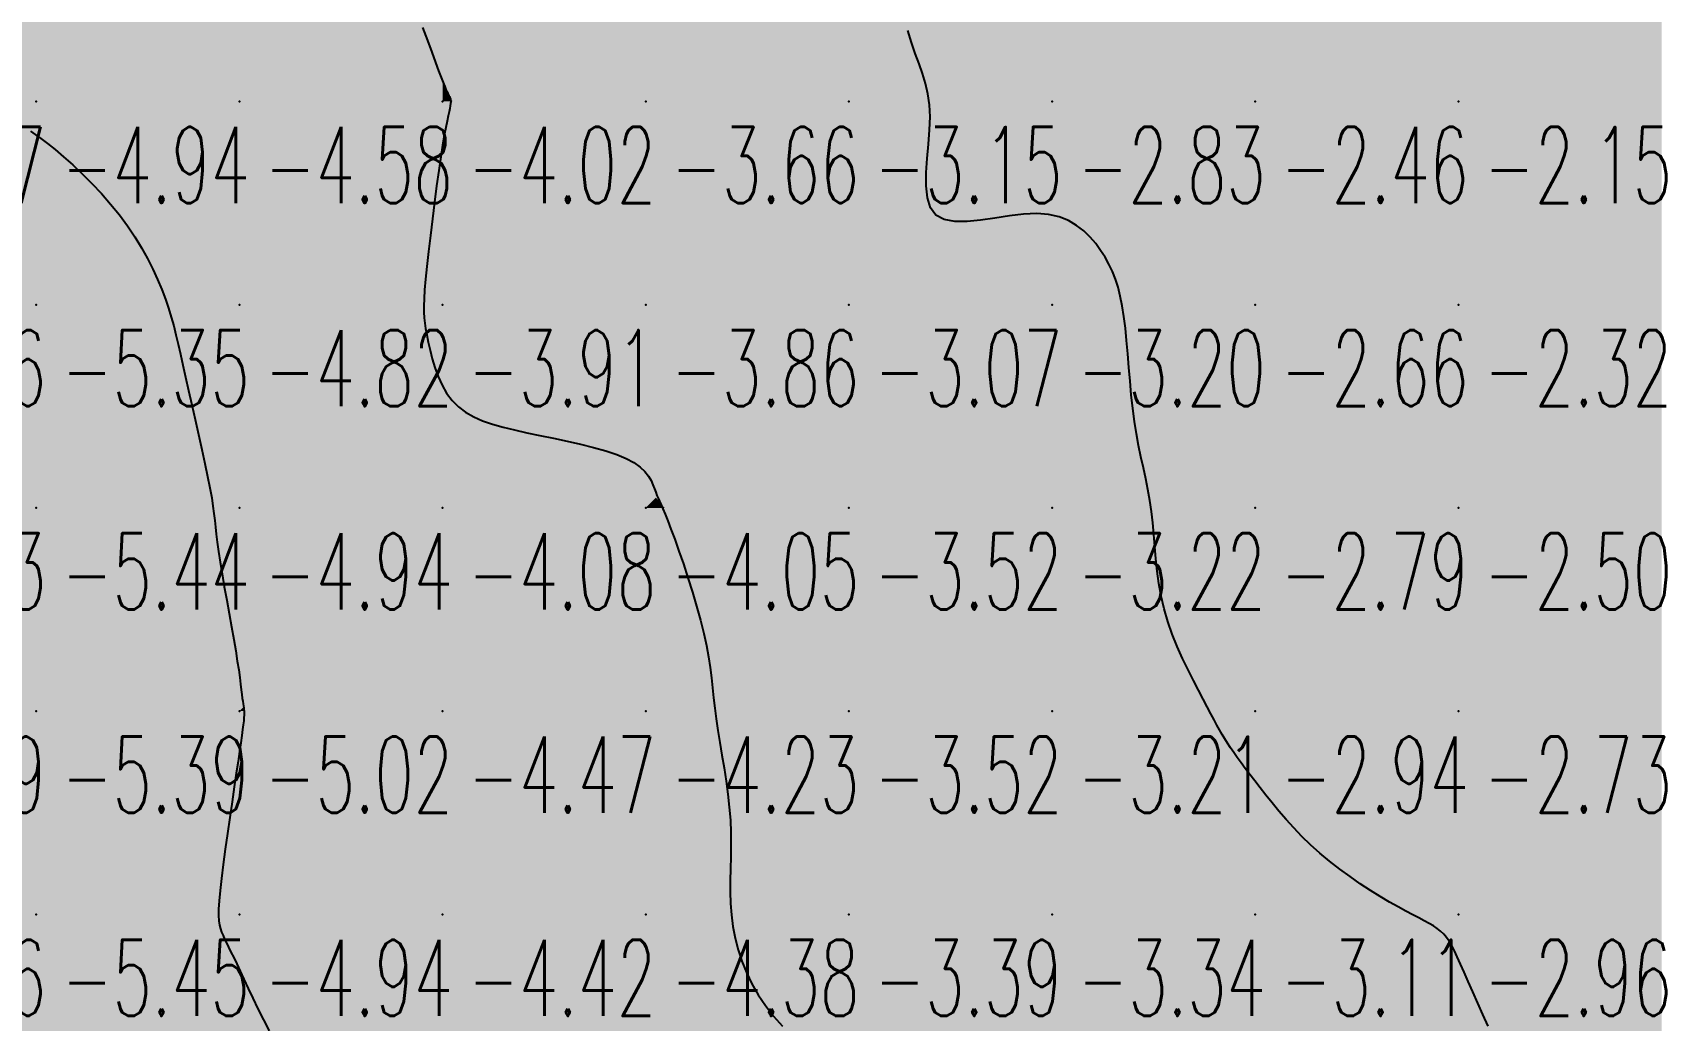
# Model space of a CAD drawing. Header units: millimetres. Extents: x 88261 to 90953, y 390274 to 392322.
# Drawn here: x 90240.1 to 90320, y 391192 to 391240.6 of the extents above; entities that cross this region are included whole.
import ezdxf
from ezdxf.enums import TextEntityAlignment as Align

# ---------------------------------------------------------------- set-up
doc = ezdxf.new("R2010")
doc.units = ezdxf.units.MM
doc.header["$LTSCALE"] = 25
for name, color, linetype in [('CN_03_00', 7, 'Continuous'), ('CN_04_00', 242, 'Continuous'), ('COTEAlt', 7, 'Continuous'), ('TN_COLORIAGE', 7, 'Continuous')]:
    doc.layers.add(name, color=color, linetype=linetype)
doc.styles.add('Simplex 1.0', font='Simplex.shx', dxfattribs={"width": 0.99, "height": 2.5})
doc.styles.get("Standard").update_dxf_attribs({"font": 'times.ttf'})

# ---------------------------------------------------------------- blocks, each defined once
blk = doc.blocks.new('COTE')
at = {"color": 0}
blk.add_point((0, 0), dxfattribs=at)
at = {"layer": 'COTEAlt'}
blk.add_attdef('ALT', text='', height=3.75, dxfattribs=at).set_placement((1.25, -1.25), align=Align.TOP_LEFT)

msp = doc.modelspace()

# ---------------------------------------------------------------- linework, layer by layer
at = {"layer": 'CN_03_00', "flags": 128}
for points, elevation in [([(90259.266, 391240.874), (90259.507, 391240.242), (90259.72, 391239.665), (90259.904, 391239.163), (90260.055, 391238.751), (90260.179, 391238.424), (90260.277, 391238.169), (90260.355, 391237.976), (90260.416, 391237.834), (90260.464, 391237.73), (90260.502, 391237.653), (90260.534, 391237.592), (90260.564, 391237.538), (90260.592, 391237.485), (90260.615, 391237.43), (90260.633, 391237.371), (90260.645, 391237.303), (90260.649, 391237.225), (90260.645, 391237.133), (90260.631, 391237.024), (90260.607, 391236.894), (90260.572, 391236.733), (90260.527, 391236.529), (90260.472, 391236.274), (90260.408, 391235.955), (90260.335, 391235.562), (90260.252, 391235.084), (90260.161, 391234.51), (90260.063, 391233.837), (90259.959, 391233.085), (90259.854, 391232.282), (90259.751, 391231.457), (90259.652, 391230.637), (90259.561, 391229.851), (90259.482, 391229.126), (90259.417, 391228.49), (90259.369, 391227.963), (90259.338, 391227.532), (90259.324, 391227.175), (90259.326, 391226.871), (90259.342, 391226.599), (90259.373, 391226.336), (90259.418, 391226.063), (90259.475, 391225.756), (90259.546, 391225.401), (90259.633, 391225.006), (90259.74, 391224.583), (90259.871, 391224.145), (90260.031, 391223.708), (90260.223, 391223.282), (90260.451, 391222.883), (90260.719, 391222.523), (90261.03, 391222.213), (90261.385, 391221.948), (90261.782, 391221.723), (90262.222, 391221.529), (90262.705, 391221.361), (90263.228, 391221.212), (90263.793, 391221.074), (90264.398, 391220.941), (90265.04, 391220.807), (90265.706, 391220.669), (90266.379, 391220.526), (90267.043, 391220.376), (90267.683, 391220.218), (90268.28, 391220.049), (90268.821, 391219.869), (90269.287, 391219.675), (90269.667, 391219.467), (90269.969, 391219.249), (90270.202, 391219.026), (90270.379, 391218.802), (90270.51, 391218.584), (90270.606, 391218.376), (90270.679, 391218.182), (90270.739, 391218.008), (90270.798, 391217.856), (90270.858, 391217.713), (90270.925, 391217.564), (90271.003, 391217.394), (90271.094, 391217.188), (90271.204, 391216.929), (90271.335, 391216.604), (90271.492, 391216.196), (90271.676, 391215.696), (90271.881, 391215.118), (90272.1, 391214.48), (90272.324, 391213.801), (90272.545, 391213.101), (90272.754, 391212.399), (90272.945, 391211.714), (90273.107, 391211.065), (90273.237, 391210.465), (90273.338, 391209.909), (90273.417, 391209.386), (90273.481, 391208.884), (90273.535, 391208.391), (90273.588, 391207.896), (90273.645, 391207.388), (90273.713, 391206.856), (90273.798, 391206.29), (90273.895, 391205.695), (90273.998, 391205.078), (90274.102, 391204.444), (90274.201, 391203.801), (90274.29, 391203.155), (90274.362, 391202.512), (90274.413, 391201.88), (90274.437, 391201.263), (90274.442, 391200.66), (90274.433, 391200.07), (90274.42, 391199.488), (90274.409, 391198.914), (90274.408, 391198.345), (90274.425, 391197.778), (90274.466, 391197.21), (90274.539, 391196.641), (90274.647, 391196.071), (90274.792, 391195.502), (90274.975, 391194.937), (90275.2, 391194.377), (90275.467, 391193.824), (90275.779, 391193.28), (90276.138, 391192.748), (90276.543, 391192.23), (90276.986, 391191.731)], -4), ([(90311.703, 391191.737), (90311.446, 391192.31), (90311.196, 391192.875), (90310.955, 391193.42), (90310.731, 391193.93), (90310.528, 391194.393), (90310.349, 391194.797), (90310.191, 391195.146), (90310.049, 391195.445), (90309.916, 391195.701), (90309.787, 391195.92), (90309.657, 391196.108), (90309.52, 391196.271), (90309.371, 391196.415), (90309.204, 391196.547), (90309.017, 391196.671), (90308.806, 391196.795), (90308.567, 391196.924), (90308.298, 391197.064), (90307.995, 391197.22), (90307.655, 391197.399), (90307.275, 391197.607), (90306.853, 391197.847), (90306.398, 391198.119), (90305.916, 391198.42), (90305.417, 391198.747), (90304.91, 391199.096), (90304.403, 391199.465), (90303.905, 391199.85), (90303.425, 391200.25), (90302.971, 391200.661), (90302.542, 391201.078), (90302.138, 391201.497), (90301.76, 391201.914), (90301.406, 391202.324), (90301.075, 391202.722), (90300.767, 391203.105), (90300.482, 391203.467), (90300.219, 391203.806), (90299.976, 391204.122), (90299.752, 391204.418), (90299.547, 391204.695), (90299.358, 391204.955), (90299.185, 391205.202), (90299.026, 391205.435), (90298.881, 391205.659), (90298.746, 391205.876), (90298.617, 391206.092), (90298.49, 391206.316), (90298.359, 391206.556), (90298.218, 391206.819), (90298.062, 391207.114), (90297.885, 391207.449), (90297.684, 391207.831), (90297.453, 391208.267), (90297.202, 391208.75), (90296.938, 391209.275), (90296.67, 391209.834), (90296.41, 391210.42), (90296.164, 391211.026), (90295.944, 391211.645), (90295.758, 391212.27), (90295.612, 391212.894), (90295.502, 391213.514), (90295.419, 391214.13), (90295.356, 391214.738), (90295.305, 391215.337), (90295.258, 391215.925), (90295.206, 391216.5), (90295.142, 391217.061), (90295.06, 391217.606), (90294.963, 391218.141), (90294.854, 391218.672), (90294.739, 391219.205), (90294.621, 391219.748), (90294.506, 391220.306), (90294.397, 391220.886), (90294.3, 391221.495), (90294.217, 391222.136), (90294.146, 391222.8), (90294.084, 391223.477), (90294.027, 391224.156), (90293.972, 391224.825), (90293.916, 391225.474), (90293.854, 391226.09), (90293.783, 391226.665), (90293.701, 391227.188), (90293.605, 391227.664), (90293.493, 391228.1), (90293.364, 391228.502), (90293.215, 391228.877), (90293.046, 391229.233), (90292.854, 391229.575), (90292.638, 391229.911), (90292.395, 391230.244), (90292.12, 391230.568), (90291.808, 391230.871), (90291.453, 391231.143), (90291.049, 391231.375), (90290.591, 391231.555), (90290.073, 391231.673), (90289.489, 391231.719), (90288.839, 391231.69), (90288.145, 391231.607), (90287.433, 391231.5), (90286.729, 391231.4), (90286.061, 391231.335), (90285.454, 391231.335), (90284.936, 391231.43), (90284.533, 391231.648), (90284.264, 391232.01), (90284.111, 391232.497), (90284.05, 391233.082), (90284.055, 391233.737), (90284.102, 391234.433), (90284.166, 391235.142), (90284.222, 391235.838), (90284.245, 391236.491), (90284.215, 391237.081), (90284.136, 391237.619), (90284.018, 391238.122), (90283.869, 391238.608), (90283.699, 391239.094), (90283.517, 391239.598), (90283.332, 391240.137), (90283.154, 391240.73)], -3)]:
    msp.add_lwpolyline(points, dxfattribs=dict(at, elevation=elevation))
at = {"layer": 'CN_04_00', "elevation": -5, "flags": 128}
msp.add_lwpolyline([(90239.972, 391235.77), (90240.206, 391235.614), (90240.484, 391235.417), (90240.809, 391235.171), (90241.184, 391234.868), (90241.601, 391234.514), (90242.048, 391234.114), (90242.514, 391233.674), (90242.988, 391233.203), (90243.458, 391232.705), (90243.915, 391232.187), (90244.346, 391231.657), (90244.742, 391231.12), (90245.103, 391230.58), (90245.43, 391230.041), (90245.725, 391229.508), (90245.989, 391228.985), (90246.223, 391228.475), (90246.429, 391227.983), (90246.608, 391227.512), (90246.763, 391227.064), (90246.897, 391226.63), (90247.017, 391226.198), (90247.129, 391225.758), (90247.236, 391225.296), (90247.346, 391224.802), (90247.464, 391224.264), (90247.595, 391223.671), (90247.742, 391223.016), (90247.902, 391222.313), (90248.069, 391221.583), (90248.237, 391220.846), (90248.4, 391220.121), (90248.553, 391219.429), (90248.688, 391218.789), (90248.801, 391218.221), (90248.887, 391217.738), (90248.951, 391217.325), (90248.999, 391216.96), (90249.038, 391216.623), (90249.073, 391216.29), (90249.11, 391215.94), (90249.157, 391215.551), (90249.219, 391215.102), (90249.3, 391214.578), (90249.398, 391213.99), (90249.508, 391213.358), (90249.625, 391212.7), (90249.744, 391212.037), (90249.861, 391211.387), (90249.971, 391210.768), (90250.068, 391210.201), (90250.149, 391209.7), (90250.216, 391209.264), (90250.269, 391208.887), (90250.312, 391208.565), (90250.346, 391208.293), (90250.373, 391208.066), (90250.395, 391207.878), (90250.414, 391207.724), (90250.432, 391207.599), (90250.449, 391207.496), (90250.463, 391207.407), (90250.475, 391207.325), (90250.482, 391207.243), (90250.486, 391207.153), (90250.484, 391207.048), (90250.476, 391206.921), (90250.462, 391206.763), (90250.44, 391206.568), (90250.41, 391206.328), (90250.37, 391206.036), (90250.32, 391205.682), (90250.259, 391205.261), (90250.185, 391204.763), (90250.099, 391204.183), (90249.999, 391203.516), (90249.89, 391202.784), (90249.776, 391202.011), (90249.662, 391201.221), (90249.552, 391200.441), (90249.452, 391199.696), (90249.366, 391199.009), (90249.299, 391198.407), (90249.253, 391197.908), (90249.23, 391197.503), (90249.226, 391197.178), (90249.24, 391196.915), (90249.271, 391196.701), (90249.316, 391196.521), (90249.375, 391196.358), (90249.445, 391196.197), (90249.525, 391196.026), (90249.616, 391195.837), (90249.719, 391195.625), (90249.837, 391195.385), (90249.97, 391195.113), (90250.12, 391194.803), (90250.289, 391194.45), (90250.477, 391194.049), (90250.687, 391193.599), (90250.917, 391193.108), (90251.166, 391192.588), (90251.434, 391192.052), (90251.719, 391191.512)], dxfattribs=at)
at = {"layer": 'TN_COLORIAGE', "color": 131}
for points in [[(90238.877, 391237.239, -4.502), (90234.491, 391241.481, -4.502), (90240.249, 391237.239, -4.502), (90240.249, 391247.239, -4.502)], [(90240.249, 391237.239, -4.14), (90250.249, 391237.239, -4.14), (90250.249, 391247.239, -4.14)], [(90240.249, 391247.239, -4.14), (90240.249, 391237.239, -4.14), (90250.249, 391247.239, -4.14)], [(90250.249, 391237.239, -4), (90257.873, 391244.864, -4), (90250.249, 391247.239, -4), (90254.64, 391247.239, -4)], [(90250.249, 391237.239, -4), (90257.873, 391244.864, -4), (90260.249, 391237.239, -4), (90260.249, 391238.142, -4)], [(90260.553, 391237.543, -4.018), (90260.249, 391238.142, -4.018), (90260.249, 391237.239, -4.018)], [(90238.877, 391237.239, -4.942), (90239.124, 391236.115, -4.942), (90240.249, 391237.239, -4.942)], [(90240.249, 391235.796, -4.942), (90239.124, 391236.115, -4.942), (90240.249, 391237.239, -4.942)], [(90240.249, 391235.796, -4.576), (90244.736, 391231.727, -4.576), (90240.249, 391237.239, -4.576), (90250.249, 391237.239, -4.576)], [(90246.879, 391227.239, -4.576), (90244.736, 391231.727, -4.576), (90250.249, 391227.239, -4.576), (90250.249, 391237.239, -4.576)], [(90250.249, 391227.239, -4), (90259.227, 391227.239, -4), (90260.249, 391237.239, -4), (90260.249, 391235.646, -4)], [(90250.249, 391237.239, -4.018), (90250.249, 391227.239, -4.018), (90260.249, 391237.239, -4.018)], [(90260.553, 391237.543, -4.018), (90260.747, 391237.239, -4.018), (90260.249, 391237.239, -4.018)], [(90260.747, 391237.239, -4.018), (90260.249, 391235.646, -4.018), (90260.249, 391237.239, -4.018)], [(90246.879, 391227.239, -4.824), (90247.396, 391224.387, -4.824), (90250.249, 391227.239, -4.824)], [(90249.105, 391217.239, -4.824), (90247.396, 391224.387, -4.824), (90250.249, 391217.239, -4.824), (90250.249, 391227.239, -4.824)], [(90250.249, 391217.239, -4), (90259.344, 391226.335, -4), (90250.249, 391227.239, -4), (90259.227, 391227.239, -4)], [(90250.249, 391217.239, -4), (90259.344, 391226.335, -4), (90260.249, 391217.239, -4), (90260.249, 391221.96, -4)], [(90263.972, 391220.963, -4.084), (90260.249, 391221.96, -4.084), (90260.249, 391217.239, -4.084)], [(90260.249, 391217.239, -4), (90263.972, 391220.963, -4), (90270.249, 391217.239, -4), (90270.249, 391219.836, -4)], [(90270.753, 391217.743, -4.05), (90270.249, 391219.836, -4.05), (90270.249, 391217.239, -4.05)], [(90250.249, 391209.453, -4.943), (90248.989, 391215.98, -4.943), (90250.249, 391217.239, -4.943)], [(90248.989, 391215.98, -4.943), (90249.105, 391217.239, -4.943), (90250.249, 391217.239, -4.943)], [(90250.249, 391209.453, -4.084), (90250.422, 391207.413, -4.084), (90250.249, 391217.239, -4.084), (90260.249, 391217.239, -4.084)], [(90250.547, 391207.239, -4.084), (90250.422, 391207.413, -4.084), (90260.249, 391207.239, -4.084), (90260.249, 391217.239, -4.084)], [(90260.249, 391207.239, -4.05), (90270.249, 391207.239, -4.05), (90270.249, 391217.239, -4.05)], [(90260.249, 391217.239, -4.05), (90260.249, 391207.239, -4.05), (90270.249, 391217.239, -4.05)], [(90270.753, 391217.743, -4.05), (90271.178, 391217.239, -4.05), (90270.249, 391217.239, -4.05)], [(90270.249, 391207.239, -4), (90273.486, 391210.477, -4), (90270.249, 391217.239, -4), (90271.178, 391217.239, -4)], [(90273.486, 391210.477, -4.232), (90273.521, 391207.239, -4.232), (90270.249, 391207.239, -4.232)], [(90250.249, 391197.239, -4.474), (90260.249, 391197.239, -4.474), (90260.249, 391207.239, -4.474)], [(90250.249, 391205.154, -4.474), (90250.547, 391207.239, -4.474), (90250.249, 391197.239, -4.474), (90260.249, 391207.239, -4.474)], [(90260.249, 391197.239, -4.232), (90270.249, 391197.239, -4.232), (90270.249, 391207.239, -4.232)], [(90260.249, 391207.239, -4.232), (90260.249, 391197.239, -4.232), (90270.249, 391207.239, -4.232)], [(90270.249, 391197.239, -4), (90274.709, 391201.7, -4), (90270.249, 391207.239, -4), (90273.521, 391207.239, -4)], [(90250.249, 391205.154, -4.939), (90249.05, 391197.239, -4.939), (90250.249, 391197.239, -4.939)], [(90274.118, 391197.239, -4.384), (90274.709, 391201.7, -4.384), (90270.249, 391197.239, -4.384)], [(90249.05, 391197.239, -4.939), (90249.342, 391196.333, -4.939), (90250.249, 391197.239, -4.939)], [(90250.249, 391194.611, -4.939), (90249.342, 391196.333, -4.939), (90250.249, 391197.239, -4.939)], [(90250.249, 391194.611, -4.417), (90252.526, 391189.516, -4.417), (90250.249, 391197.239, -4.417), (90260.249, 391197.239, -4.417)], [(90255.659, 391187.239, -4.417), (90252.526, 391189.516, -4.417), (90260.249, 391187.239, -4.417), (90260.249, 391197.239, -4.417)], [(90260.249, 391187.239, -4.384), (90270.249, 391187.239, -4.384), (90270.249, 391197.239, -4.384)], [(90260.249, 391197.239, -4.384), (90260.249, 391187.239, -4.384), (90270.249, 391197.239, -4.384)], [(90270.249, 391187.239, -4), (90275.615, 391192.605, -4), (90270.249, 391197.239, -4), (90274.118, 391197.239, -4)], [(90270.249, 391187.239, -4), (90275.615, 391192.605, -4), (90280.249, 391187.239, -4), (90280.249, 391188.829, -4)]]:
    msp.add_solid(points, dxfattribs=at)
at = {"layer": 'TN_COLORIAGE', "color": 121}
for points in [[(90260.249, 391238.142, -3.821), (90257.873, 391244.864, -3.821), (90260.249, 391247.239, -3.821)], [(90260.249, 391238.142, -3.432), (90260.553, 391237.543, -3.432), (90260.249, 391247.239, -3.432), (90270.249, 391247.239, -3.432)], [(90260.747, 391237.239, -3.432), (90260.553, 391237.543, -3.432), (90270.249, 391237.239, -3.432), (90270.249, 391247.239, -3.432)], [(90270.249, 391237.239, -3.089), (90280.249, 391237.239, -3.089), (90280.249, 391247.239, -3.089)], [(90270.249, 391247.239, -3.089), (90270.249, 391237.239, -3.089), (90280.249, 391247.239, -3.089)], [(90280.249, 391237.239, -3), (90282.984, 391239.975, -3), (90280.249, 391247.239, -3), (90282.123, 391247.239, -3)], [(90282.984, 391239.975, -3.146), (90284.866, 391237.239, -3.146), (90280.249, 391237.239, -3.146)], [(90260.249, 391227.239, -3.66), (90270.249, 391227.239, -3.66), (90270.249, 391237.239, -3.66)], [(90260.249, 391235.646, -3.66), (90260.747, 391237.239, -3.66), (90260.249, 391227.239, -3.66), (90270.249, 391237.239, -3.66)], [(90270.249, 391227.239, -3.146), (90280.249, 391227.239, -3.146), (90280.249, 391237.239, -3.146)], [(90270.249, 391237.239, -3.146), (90270.249, 391227.239, -3.146), (90280.249, 391237.239, -3.146)], [(90280.249, 391237.239, -3), (90284.866, 391237.239, -3), (90280.249, 391227.239, -3), (90283.022, 391230.012, -3)], [(90260.249, 391235.646, -3.906), (90259.227, 391227.239, -3.906), (90260.249, 391227.239, -3.906)], [(90290.249, 391227.239, -3), (90290.249, 391232.599, -3), (90280.249, 391227.239, -3), (90283.022, 391230.012, -3)], [(90292.916, 391229.907, -3.196), (90290.249, 391232.599, -3.196), (90290.249, 391227.239, -3.196)], [(90292.916, 391229.907, -3.196), (90293.913, 391227.239, -3.196), (90290.249, 391227.239, -3.196)], [(90259.227, 391227.239, -3.906), (90259.344, 391226.335, -3.906), (90260.249, 391227.239, -3.906)], [(90260.249, 391221.96, -3.906), (90259.344, 391226.335, -3.906), (90260.249, 391227.239, -3.906)], [(90260.249, 391221.96, -3.859), (90263.972, 391220.963, -3.859), (90260.249, 391227.239, -3.859), (90270.249, 391227.239, -3.859)], [(90270.249, 391219.836, -3.859), (90263.972, 391220.963, -3.859), (90270.249, 391227.239, -3.859)], [(90270.249, 391219.836, -3.065), (90270.753, 391217.743, -3.065), (90270.249, 391227.239, -3.065), (90280.249, 391227.239, -3.065)], [(90271.178, 391217.239, -3.065), (90270.753, 391217.743, -3.065), (90280.249, 391217.239, -3.065), (90280.249, 391227.239, -3.065)], [(90280.249, 391217.239, -3.196), (90290.249, 391217.239, -3.196), (90290.249, 391227.239, -3.196)], [(90280.249, 391227.239, -3.196), (90280.249, 391217.239, -3.196), (90290.249, 391227.239, -3.196)], [(90290.249, 391217.239, -3), (90294.132, 391221.123, -3), (90290.249, 391227.239, -3), (90293.913, 391227.239, -3)], [(90294.132, 391221.123, -3.215), (90295.357, 391217.239, -3.215), (90290.249, 391217.239, -3.215)], [(90271.178, 391217.239, -3.516), (90273.486, 391210.477, -3.516), (90280.249, 391217.239, -3.516)], [(90273.521, 391207.239, -3.516), (90273.486, 391210.477, -3.516), (90280.249, 391207.239, -3.516), (90280.249, 391217.239, -3.516)], [(90280.249, 391207.239, -3.215), (90290.249, 391207.239, -3.215), (90290.249, 391217.239, -3.215)], [(90280.249, 391217.239, -3.215), (90280.249, 391207.239, -3.215), (90290.249, 391217.239, -3.215)], [(90290.249, 391217.239, -3), (90295.357, 391217.239, -3), (90290.249, 391207.239, -3), (90295.294, 391212.285, -3)], [(90295.294, 391212.285, -3.21), (90298.013, 391207.239, -3.21), (90290.249, 391207.239, -3.21)], [(90273.521, 391207.239, -3.523), (90274.709, 391201.7, -3.523), (90280.249, 391207.239, -3.523)], [(90274.709, 391201.7, -3.392), (90274.118, 391197.239, -3.392), (90280.249, 391207.239, -3.392), (90280.249, 391197.239, -3.392)], [(90280.249, 391197.239, -3.21), (90290.249, 391197.239, -3.21), (90290.249, 391207.239, -3.21)], [(90280.249, 391207.239, -3.21), (90280.249, 391197.239, -3.21), (90290.249, 391207.239, -3.21)], [(90290.249, 391197.239, -3), (90298.755, 391205.746, -3), (90290.249, 391207.239, -3), (90298.013, 391207.239, -3)], [(90290.249, 391197.239, -3), (90298.755, 391205.746, -3), (90300.249, 391197.239, -3), (90300.249, 391203.731, -3)], [(90303.142, 391200.132, -3.112), (90300.249, 391203.731, -3.112), (90300.249, 391197.239, -3.112)], [(90303.142, 391200.132, -3.112), (90307.737, 391197.239, -3.112), (90300.249, 391197.239, -3.112)], [(90274.118, 391197.239, -3.392), (90275.615, 391192.605, -3.392), (90280.249, 391197.239, -3.392)], [(90280.249, 391188.829, -3.392), (90275.615, 391192.605, -3.392), (90280.249, 391197.239, -3.392)], [(90280.249, 391188.829, -3.344), (90281.741, 391188.732, -3.344), (90280.249, 391197.239, -3.344), (90290.249, 391197.239, -3.344)], [(90283.419, 391187.239, -3.344), (90281.741, 391188.732, -3.344), (90290.249, 391187.239, -3.344), (90290.249, 391197.239, -3.344)], [(90290.249, 391197.239, -3.112), (90290.249, 391187.239, -3.112), (90300.249, 391197.239, -3.112)], [(90290.249, 391187.239, -3.112), (90300.249, 391187.239, -3.112), (90300.249, 391197.239, -3.112)], [(90300.249, 391187.239, -3), (90309.56, 391196.55, -3), (90300.249, 391197.239, -3), (90307.737, 391197.239, -3)], [(90300.249, 391187.239, -3), (90309.56, 391196.55, -3), (90310.249, 391187.239, -3), (90310.249, 391195.05, -3)], [(90312.614, 391189.605, -3.134), (90310.249, 391195.05, -3.134), (90310.249, 391187.239, -3.134)]]:
    msp.add_solid(points, dxfattribs=at)
at = {"layer": 'TN_COLORIAGE', "color": 111}
for points in [[(90282.123, 391247.239, -2.613), (90282.984, 391239.975, -2.613), (90290.249, 391247.239, -2.613)], [(90284.866, 391237.239, -2.613), (90282.984, 391239.975, -2.613), (90290.249, 391237.239, -2.613), (90290.249, 391247.239, -2.613)], [(90290.249, 391247.239, -2.106), (90290.249, 391237.239, -2.106), (90300.249, 391247.239, -2.106)], [(90290.249, 391237.239, -2.106), (90300.249, 391237.239, -2.106), (90300.249, 391247.239, -2.106)], [(90300.249, 391237.239, -2), (90309.583, 391246.573, -2), (90300.249, 391247.239, -2), (90307.885, 391247.239, -2)], [(90320.249, 391247.239, -2), (90311.041, 391247.239, -2), (90310.249, 391237.239, -2), (90310.249, 391245.399, -2)], [(90310.249, 391237.239, -2.382), (90320.249, 391237.239, -2.382), (90320.249, 391247.239, -2.382)], [(90300.249, 391237.239, -2), (90309.583, 391246.573, -2), (90310.249, 391237.239, -2), (90310.249, 391245.399, -2)], [(90283.022, 391230.012, -2.83), (90290.249, 391232.599, -2.83), (90290.249, 391237.239, -2.83)], [(90283.022, 391230.012, -2.83), (90284.866, 391237.239, -2.83), (90290.249, 391237.239, -2.83)], [(90290.249, 391232.599, -2.461), (90292.916, 391229.907, -2.461), (90290.249, 391237.239, -2.461), (90300.249, 391237.239, -2.461)], [(90293.913, 391227.239, -2.461), (90292.916, 391229.907, -2.461), (90300.249, 391227.239, -2.461), (90300.249, 391237.239, -2.461)], [(90300.249, 391237.239, -2.146), (90300.249, 391227.239, -2.146), (90310.249, 391237.239, -2.146)], [(90300.249, 391227.239, -2.146), (90310.249, 391227.239, -2.146), (90310.249, 391237.239, -2.146)], [(90310.249, 391237.239, -2.353), (90310.249, 391227.239, -2.353), (90320.249, 391237.239, -2.353)], [(90310.249, 391227.239, -2.353), (90320.249, 391227.239, -2.353), (90320.249, 391237.239, -2.353)], [(90293.913, 391227.239, -2.661), (90294.132, 391221.123, -2.661), (90300.249, 391227.239, -2.661)], [(90295.357, 391217.239, -2.661), (90294.132, 391221.123, -2.661), (90300.249, 391217.239, -2.661), (90300.249, 391227.239, -2.661)], [(90300.249, 391227.239, -2.32), (90300.249, 391217.239, -2.32), (90310.249, 391227.239, -2.32)], [(90300.249, 391217.239, -2.32), (90310.249, 391217.239, -2.32), (90310.249, 391227.239, -2.32)], [(90310.249, 391227.239, -2.363), (90310.249, 391217.239, -2.363), (90320.249, 391227.239, -2.363)], [(90310.249, 391217.239, -2.363), (90320.249, 391217.239, -2.363), (90320.249, 391227.239, -2.363)], [(90295.294, 391212.285, -2.794), (90295.357, 391217.239, -2.794), (90300.249, 391217.239, -2.794)], [(90298.013, 391207.239, -2.794), (90295.294, 391212.285, -2.794), (90300.249, 391207.239, -2.794), (90300.249, 391217.239, -2.794)], [(90300.249, 391217.239, -2.504), (90300.249, 391207.239, -2.504), (90310.249, 391217.239, -2.504)], [(90300.249, 391207.239, -2.504), (90310.249, 391207.239, -2.504), (90310.249, 391217.239, -2.504)], [(90310.249, 391217.239, -2.369), (90310.249, 391207.239, -2.369), (90320.249, 391217.239, -2.369)], [(90310.249, 391207.239, -2.369), (90320.249, 391207.239, -2.369), (90320.249, 391217.239, -2.369)], [(90298.013, 391207.239, -2.94), (90298.755, 391205.746, -2.94), (90300.249, 391207.239, -2.94)], [(90300.249, 391203.731, -2.94), (90298.755, 391205.746, -2.94), (90300.249, 391207.239, -2.94)], [(90300.249, 391203.731, -2.725), (90303.142, 391200.132, -2.725), (90300.249, 391207.239, -2.725), (90310.249, 391207.239, -2.725)], [(90307.737, 391197.239, -2.725), (90303.142, 391200.132, -2.725), (90310.249, 391197.239, -2.725), (90310.249, 391207.239, -2.725)], [(90310.249, 391207.239, -2.466), (90310.249, 391197.239, -2.466), (90320.249, 391207.239, -2.466)], [(90310.249, 391197.239, -2.466), (90320.249, 391197.239, -2.466), (90320.249, 391207.239, -2.466)], [(90307.737, 391197.239, -2.962), (90309.56, 391196.55, -2.962), (90310.249, 391197.239, -2.962)], [(90310.249, 391195.05, -2.962), (90309.56, 391196.55, -2.962), (90310.249, 391197.239, -2.962)], [(90310.249, 391195.05, -2.568), (90312.614, 391189.605, -2.568), (90310.249, 391197.239, -2.568), (90320.249, 391197.239, -2.568)], [(90314.017, 391187.239, -2.568), (90312.614, 391189.605, -2.568), (90320.249, 391187.239, -2.568), (90320.249, 391197.239, -2.568)]]:
    msp.add_solid(points, dxfattribs=at)
at = {"layer": 'TN_COLORIAGE', "color": 141}
for points in [[(90230.249, 391227.239, -5), (90239.124, 391236.115, -5), (90240.249, 391227.239, -5), (90240.249, 391235.796, -5)], [(90244.736, 391231.727, -5.346), (90240.249, 391235.796, -5.346), (90240.249, 391227.239, -5.346)], [(90244.736, 391231.727, -5.346), (90246.879, 391227.239, -5.346), (90240.249, 391227.239, -5.346)], [(90230.249, 391217.239, -5.346), (90240.249, 391217.239, -5.346), (90240.249, 391227.239, -5.346)], [(90230.249, 391227.239, -5.346), (90230.249, 391217.239, -5.346), (90240.249, 391227.239, -5.346)], [(90240.249, 391217.239, -5), (90247.396, 391224.387, -5), (90240.249, 391227.239, -5), (90246.879, 391227.239, -5)], [(90247.396, 391224.387, -5.44), (90249.105, 391217.239, -5.44), (90240.249, 391217.239, -5.44)], [(90230.249, 391207.239, -5.44), (90240.249, 391207.239, -5.44), (90240.249, 391217.239, -5.44)], [(90230.249, 391217.239, -5.44), (90230.249, 391207.239, -5.44), (90240.249, 391217.239, -5.44)], [(90240.249, 391217.239, -5), (90249.105, 391217.239, -5), (90240.249, 391207.239, -5), (90248.989, 391215.98, -5)], [(90240.249, 391207.239, -5), (90248.989, 391215.98, -5), (90250.249, 391207.239, -5), (90250.249, 391209.453, -5)], [(90250.422, 391207.413, -5.016), (90250.249, 391209.453, -5.016), (90250.249, 391207.239, -5.016)], [(90230.249, 391197.239, -5.394), (90240.249, 391197.239, -5.394), (90240.249, 391207.239, -5.394)], [(90230.249, 391207.239, -5.394), (90230.249, 391197.239, -5.394), (90240.249, 391207.239, -5.394)], [(90240.249, 391197.239, -5), (90249.05, 391197.239, -5), (90250.249, 391207.239, -5), (90250.249, 391205.154, -5)], [(90240.249, 391207.239, -5.016), (90240.249, 391197.239, -5.016), (90250.249, 391207.239, -5.016)], [(90250.422, 391207.413, -5.016), (90250.547, 391207.239, -5.016), (90250.249, 391207.239, -5.016)], [(90250.547, 391207.239, -5.016), (90250.249, 391205.154, -5.016), (90250.249, 391207.239, -5.016)], [(90230.249, 391187.239, -5.45), (90240.249, 391187.239, -5.45), (90240.249, 391197.239, -5.45)], [(90230.249, 391197.239, -5.45), (90230.249, 391187.239, -5.45), (90240.249, 391197.239, -5.45)], [(90240.249, 391187.239, -5), (90249.342, 391196.333, -5), (90240.249, 391197.239, -5), (90249.05, 391197.239, -5)], [(90240.249, 391187.239, -5), (90249.342, 391196.333, -5), (90250.249, 391187.239, -5), (90250.249, 391194.611, -5)], [(90252.526, 391189.516, -5.172), (90250.249, 391194.611, -5.172), (90250.249, 391187.239, -5.172)]]:
    msp.add_solid(points, dxfattribs=at)

# ---------------------------------------------------------------- block references
at = {"layer": 'COTEAlt'}
ref = msp.add_blockref('COTE', (90230.249, 391237.239), dxfattribs=at)
ref.add_attrib('ALT', '-5.37', dxfattribs={"height": 3.75, "style": 'Simplex 1.0', "width": 0.6}).set_placement((90231.499, 391235.989), align=Align.TOP_LEFT)
ref = msp.add_blockref('COTE', (90240.249, 391237.239), dxfattribs=at)
ref.add_attrib('ALT', '-4.94', dxfattribs={"height": 3.75, "style": 'Simplex 1.0', "width": 0.6}).set_placement((90241.499, 391235.989), align=Align.TOP_LEFT)
ref = msp.add_blockref('COTE', (90250.249, 391237.239), dxfattribs=at)
ref.add_attrib('ALT', '-4.58', dxfattribs={"height": 3.75, "style": 'Simplex 1.0', "width": 0.6}).set_placement((90251.499, 391235.989), align=Align.TOP_LEFT)
ref = msp.add_blockref('COTE', (90260.249, 391237.239), dxfattribs=at)
ref.add_attrib('ALT', '-4.02', dxfattribs={"height": 3.75, "style": 'Simplex 1.0', "width": 0.6}).set_placement((90261.499, 391235.989), align=Align.TOP_LEFT)
ref = msp.add_blockref('COTE', (90270.249, 391237.239), dxfattribs=at)
ref.add_attrib('ALT', '-3.66', dxfattribs={"height": 3.75, "style": 'Simplex 1.0', "width": 0.6}).set_placement((90271.499, 391235.989), align=Align.TOP_LEFT)
ref = msp.add_blockref('COTE', (90280.249, 391237.239), dxfattribs=at)
ref.add_attrib('ALT', '-3.15', dxfattribs={"height": 3.75, "style": 'Simplex 1.0', "width": 0.6}).set_placement((90281.499, 391235.989), align=Align.TOP_LEFT)
ref = msp.add_blockref('COTE', (90290.249, 391237.239), dxfattribs=at)
ref.add_attrib('ALT', '-2.83', dxfattribs={"height": 3.75, "style": 'Simplex 1.0', "width": 0.6}).set_placement((90291.499, 391235.989), align=Align.TOP_LEFT)
ref = msp.add_blockref('COTE', (90300.249, 391237.239), dxfattribs=at)
ref.add_attrib('ALT', '-2.46', dxfattribs={"height": 3.75, "style": 'Simplex 1.0', "width": 0.6}).set_placement((90301.499, 391235.989), align=Align.TOP_LEFT)
ref = msp.add_blockref('COTE', (90310.249, 391237.239), dxfattribs=at)
ref.add_attrib('ALT', '-2.15', dxfattribs={"height": 3.75, "style": 'Simplex 1.0', "width": 0.6}).set_placement((90311.499, 391235.989), align=Align.TOP_LEFT)
ref = msp.add_blockref('COTE', (90230.249, 391227.239), dxfattribs=at)
ref.add_attrib('ALT', '-5.46', dxfattribs={"height": 3.75, "style": 'Simplex 1.0', "width": 0.6}).set_placement((90231.499, 391225.989), align=Align.TOP_LEFT)
ref = msp.add_blockref('COTE', (90240.249, 391227.239), dxfattribs=at)
ref.add_attrib('ALT', '-5.35', dxfattribs={"height": 3.75, "style": 'Simplex 1.0', "width": 0.6}).set_placement((90241.499, 391225.989), align=Align.TOP_LEFT)
ref = msp.add_blockref('COTE', (90250.249, 391227.239), dxfattribs=at)
ref.add_attrib('ALT', '-4.82', dxfattribs={"height": 3.75, "style": 'Simplex 1.0', "width": 0.6}).set_placement((90251.499, 391225.989), align=Align.TOP_LEFT)
ref = msp.add_blockref('COTE', (90260.249, 391227.239), dxfattribs=at)
ref.add_attrib('ALT', '-3.91', dxfattribs={"height": 3.75, "style": 'Simplex 1.0', "width": 0.6}).set_placement((90261.499, 391225.989), align=Align.TOP_LEFT)
ref = msp.add_blockref('COTE', (90270.249, 391227.239), dxfattribs=at)
ref.add_attrib('ALT', '-3.86', dxfattribs={"height": 3.75, "style": 'Simplex 1.0', "width": 0.6}).set_placement((90271.499, 391225.989), align=Align.TOP_LEFT)
ref = msp.add_blockref('COTE', (90280.249, 391227.239), dxfattribs=at)
ref.add_attrib('ALT', '-3.07', dxfattribs={"height": 3.75, "style": 'Simplex 1.0', "width": 0.6}).set_placement((90281.499, 391225.989), align=Align.TOP_LEFT)
ref = msp.add_blockref('COTE', (90290.249, 391227.239), dxfattribs=at)
ref.add_attrib('ALT', '-3.20', dxfattribs={"height": 3.75, "style": 'Simplex 1.0', "width": 0.6}).set_placement((90291.499, 391225.989), align=Align.TOP_LEFT)
ref = msp.add_blockref('COTE', (90300.249, 391227.239), dxfattribs=at)
ref.add_attrib('ALT', '-2.66', dxfattribs={"height": 3.75, "style": 'Simplex 1.0', "width": 0.6}).set_placement((90301.499, 391225.989), align=Align.TOP_LEFT)
ref = msp.add_blockref('COTE', (90310.249, 391227.239), dxfattribs=at)
ref.add_attrib('ALT', '-2.32', dxfattribs={"height": 3.75, "style": 'Simplex 1.0', "width": 0.6}).set_placement((90311.499, 391225.989), align=Align.TOP_LEFT)
ref = msp.add_blockref('COTE', (90230.249, 391217.239), dxfattribs=at)
ref.add_attrib('ALT', '-5.53', dxfattribs={"height": 3.75, "style": 'Simplex 1.0', "width": 0.6}).set_placement((90231.499, 391215.989), align=Align.TOP_LEFT)
ref = msp.add_blockref('COTE', (90240.249, 391217.239), dxfattribs=at)
ref.add_attrib('ALT', '-5.44', dxfattribs={"height": 3.75, "style": 'Simplex 1.0', "width": 0.6}).set_placement((90241.499, 391215.989), align=Align.TOP_LEFT)
ref = msp.add_blockref('COTE', (90250.249, 391217.239), dxfattribs=at)
ref.add_attrib('ALT', '-4.94', dxfattribs={"height": 3.75, "style": 'Simplex 1.0', "width": 0.6}).set_placement((90251.499, 391215.989), align=Align.TOP_LEFT)
ref = msp.add_blockref('COTE', (90260.249, 391217.239), dxfattribs=at)
ref.add_attrib('ALT', '-4.08', dxfattribs={"height": 3.75, "style": 'Simplex 1.0', "width": 0.6}).set_placement((90261.499, 391215.989), align=Align.TOP_LEFT)
ref = msp.add_blockref('COTE', (90270.249, 391217.239), dxfattribs=at)
ref.add_attrib('ALT', '-4.05', dxfattribs={"height": 3.75, "style": 'Simplex 1.0', "width": 0.6}).set_placement((90271.499, 391215.989), align=Align.TOP_LEFT)
ref = msp.add_blockref('COTE', (90280.249, 391217.239), dxfattribs=at)
ref.add_attrib('ALT', '-3.52', dxfattribs={"height": 3.75, "style": 'Simplex 1.0', "width": 0.6}).set_placement((90281.499, 391215.989), align=Align.TOP_LEFT)
ref = msp.add_blockref('COTE', (90290.249, 391217.239), dxfattribs=at)
ref.add_attrib('ALT', '-3.22', dxfattribs={"height": 3.75, "style": 'Simplex 1.0', "width": 0.6}).set_placement((90291.499, 391215.989), align=Align.TOP_LEFT)
ref = msp.add_blockref('COTE', (90300.249, 391217.239), dxfattribs=at)
ref.add_attrib('ALT', '-2.79', dxfattribs={"height": 3.75, "style": 'Simplex 1.0', "width": 0.6}).set_placement((90301.499, 391215.989), align=Align.TOP_LEFT)
ref = msp.add_blockref('COTE', (90310.249, 391217.239), dxfattribs=at)
ref.add_attrib('ALT', '-2.50', dxfattribs={"height": 3.75, "style": 'Simplex 1.0', "width": 0.6}).set_placement((90311.499, 391215.989), align=Align.TOP_LEFT)
ref = msp.add_blockref('COTE', (90230.249, 391207.239), dxfattribs=at)
ref.add_attrib('ALT', '-5.59', dxfattribs={"height": 3.75, "style": 'Simplex 1.0', "width": 0.6}).set_placement((90231.499, 391205.989), align=Align.TOP_LEFT)
ref = msp.add_blockref('COTE', (90240.249, 391207.239), dxfattribs=at)
ref.add_attrib('ALT', '-5.39', dxfattribs={"height": 3.75, "style": 'Simplex 1.0', "width": 0.6}).set_placement((90241.499, 391205.989), align=Align.TOP_LEFT)
ref = msp.add_blockref('COTE', (90250.249, 391207.239), dxfattribs=at)
ref.add_attrib('ALT', '-5.02', dxfattribs={"height": 3.75, "style": 'Simplex 1.0', "width": 0.6}).set_placement((90251.499, 391205.989), align=Align.TOP_LEFT)
ref = msp.add_blockref('COTE', (90260.249, 391207.239), dxfattribs=at)
ref.add_attrib('ALT', '-4.47', dxfattribs={"height": 3.75, "style": 'Simplex 1.0', "width": 0.6}).set_placement((90261.499, 391205.989), align=Align.TOP_LEFT)
ref = msp.add_blockref('COTE', (90270.249, 391207.239), dxfattribs=at)
ref.add_attrib('ALT', '-4.23', dxfattribs={"height": 3.75, "style": 'Simplex 1.0', "width": 0.6}).set_placement((90271.499, 391205.989), align=Align.TOP_LEFT)
ref = msp.add_blockref('COTE', (90280.249, 391207.239), dxfattribs=at)
ref.add_attrib('ALT', '-3.52', dxfattribs={"height": 3.75, "style": 'Simplex 1.0', "width": 0.6}).set_placement((90281.499, 391205.989), align=Align.TOP_LEFT)
ref = msp.add_blockref('COTE', (90290.249, 391207.239), dxfattribs=at)
ref.add_attrib('ALT', '-3.21', dxfattribs={"height": 3.75, "style": 'Simplex 1.0', "width": 0.6}).set_placement((90291.499, 391205.989), align=Align.TOP_LEFT)
ref = msp.add_blockref('COTE', (90300.249, 391207.239), dxfattribs=at)
ref.add_attrib('ALT', '-2.94', dxfattribs={"height": 3.75, "style": 'Simplex 1.0', "width": 0.6}).set_placement((90301.499, 391205.989), align=Align.TOP_LEFT)
ref = msp.add_blockref('COTE', (90310.249, 391207.239), dxfattribs=at)
ref.add_attrib('ALT', '-2.73', dxfattribs={"height": 3.75, "style": 'Simplex 1.0', "width": 0.6}).set_placement((90311.499, 391205.989), align=Align.TOP_LEFT)
ref = msp.add_blockref('COTE', (90230.249, 391197.239), dxfattribs=at)
ref.add_attrib('ALT', '-5.76', dxfattribs={"height": 3.75, "style": 'Simplex 1.0', "width": 0.6}).set_placement((90231.499, 391195.989), align=Align.TOP_LEFT)
ref = msp.add_blockref('COTE', (90240.249, 391197.239), dxfattribs=at)
ref.add_attrib('ALT', '-5.45', dxfattribs={"height": 3.75, "style": 'Simplex 1.0', "width": 0.6}).set_placement((90241.499, 391195.989), align=Align.TOP_LEFT)
ref = msp.add_blockref('COTE', (90250.249, 391197.239), dxfattribs=at)
ref.add_attrib('ALT', '-4.94', dxfattribs={"height": 3.75, "style": 'Simplex 1.0', "width": 0.6}).set_placement((90251.499, 391195.989), align=Align.TOP_LEFT)
ref = msp.add_blockref('COTE', (90260.249, 391197.239), dxfattribs=at)
ref.add_attrib('ALT', '-4.42', dxfattribs={"height": 3.75, "style": 'Simplex 1.0', "width": 0.6}).set_placement((90261.499, 391195.989), align=Align.TOP_LEFT)
ref = msp.add_blockref('COTE', (90270.249, 391197.239), dxfattribs=at)
ref.add_attrib('ALT', '-4.38', dxfattribs={"height": 3.75, "style": 'Simplex 1.0', "width": 0.6}).set_placement((90271.499, 391195.989), align=Align.TOP_LEFT)
ref = msp.add_blockref('COTE', (90280.249, 391197.239), dxfattribs=at)
ref.add_attrib('ALT', '-3.39', dxfattribs={"height": 3.75, "style": 'Simplex 1.0', "width": 0.6}).set_placement((90281.499, 391195.989), align=Align.TOP_LEFT)
ref = msp.add_blockref('COTE', (90290.249, 391197.239), dxfattribs=at)
ref.add_attrib('ALT', '-3.34', dxfattribs={"height": 3.75, "style": 'Simplex 1.0', "width": 0.6}).set_placement((90291.499, 391195.989), align=Align.TOP_LEFT)
ref = msp.add_blockref('COTE', (90300.249, 391197.239), dxfattribs=at)
ref.add_attrib('ALT', '-3.11', dxfattribs={"height": 3.75, "style": 'Simplex 1.0', "width": 0.6}).set_placement((90301.499, 391195.989), align=Align.TOP_LEFT)
ref = msp.add_blockref('COTE', (90310.249, 391197.239), dxfattribs=at)
ref.add_attrib('ALT', '-2.96', dxfattribs={"height": 3.75, "style": 'Simplex 1.0', "width": 0.6}).set_placement((90311.499, 391195.989), align=Align.TOP_LEFT)

doc.saveas('drawing.dxf')
